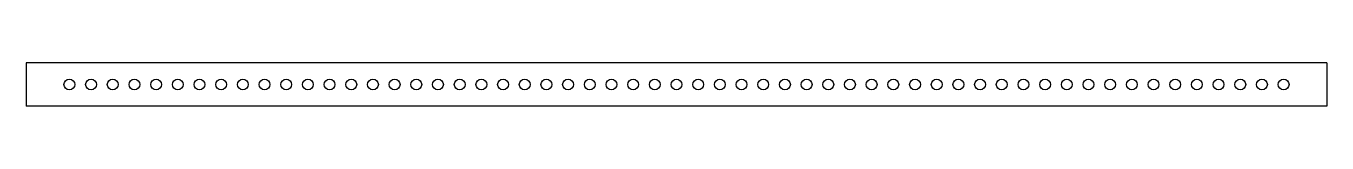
# Model space of a CAD drawing. Extents: x -15 to 15, y -0.5 to 0.5.
import ezdxf

# ---------------------------------------------------------------- set-up
doc = ezdxf.new("R2010")
doc.units = 0
doc.header["$MEASUREMENT"] = 0
doc.layers.add('VISIBLE', color=7, linetype='CONTINUOUS')

msp = doc.modelspace()

# ---------------------------------------------------------------- linework, layer by layer
at = {"layer": 'VISIBLE'}
for p, q in [((-15, 0.5), (-15, -0.5)), ((15, 0.5), (-15, 0.5)), ((15, 0.5), (15, -0.5)), ((15, -0.5), (-15, -0.5))]:
    msp.add_line(p, q, dxfattribs=at)
for centre in [(-14, 0), (-13.5, 0), (-13, 0), (-12.5, 0), (-12, 0), (-11.5, 0), (-11, 0), (-10.5, 0), (-10, 0), (-9.5, 0), (-9, 0), (-8.5, 0), (-8, 0), (-7.5, 0), (-7, 0), (-6.5, 0), (-6, 0), (-5.5, 0), (-5, 0), (-4.5, 0), (-4, 0), (-3.5, 0), (-3, 0), (-2.5, 0), (-2, 0), (-1.5, 0), (-1, 0), (-0.5, 0), (0, 0), (0.5, 0), (1, 0), (1.5, 0), (2, 0), (2.5, 0), (3, 0), (3.5, 0), (4, 0), (4.5, 0), (5, 0), (5.5, 0), (6, 0), (6.5, 0), (7, 0), (7.5, 0), (8, 0), (8.5, 0), (9, 0), (9.5, 0), (10, 0), (10.5, 0), (11, 0), (11.5, 0), (12, 0), (12.5, 0), (13, 0), (13.5, 0), (14, 0)]:
    msp.add_circle(centre, 0.125, dxfattribs=at)

doc.saveas('drawing.dxf')
